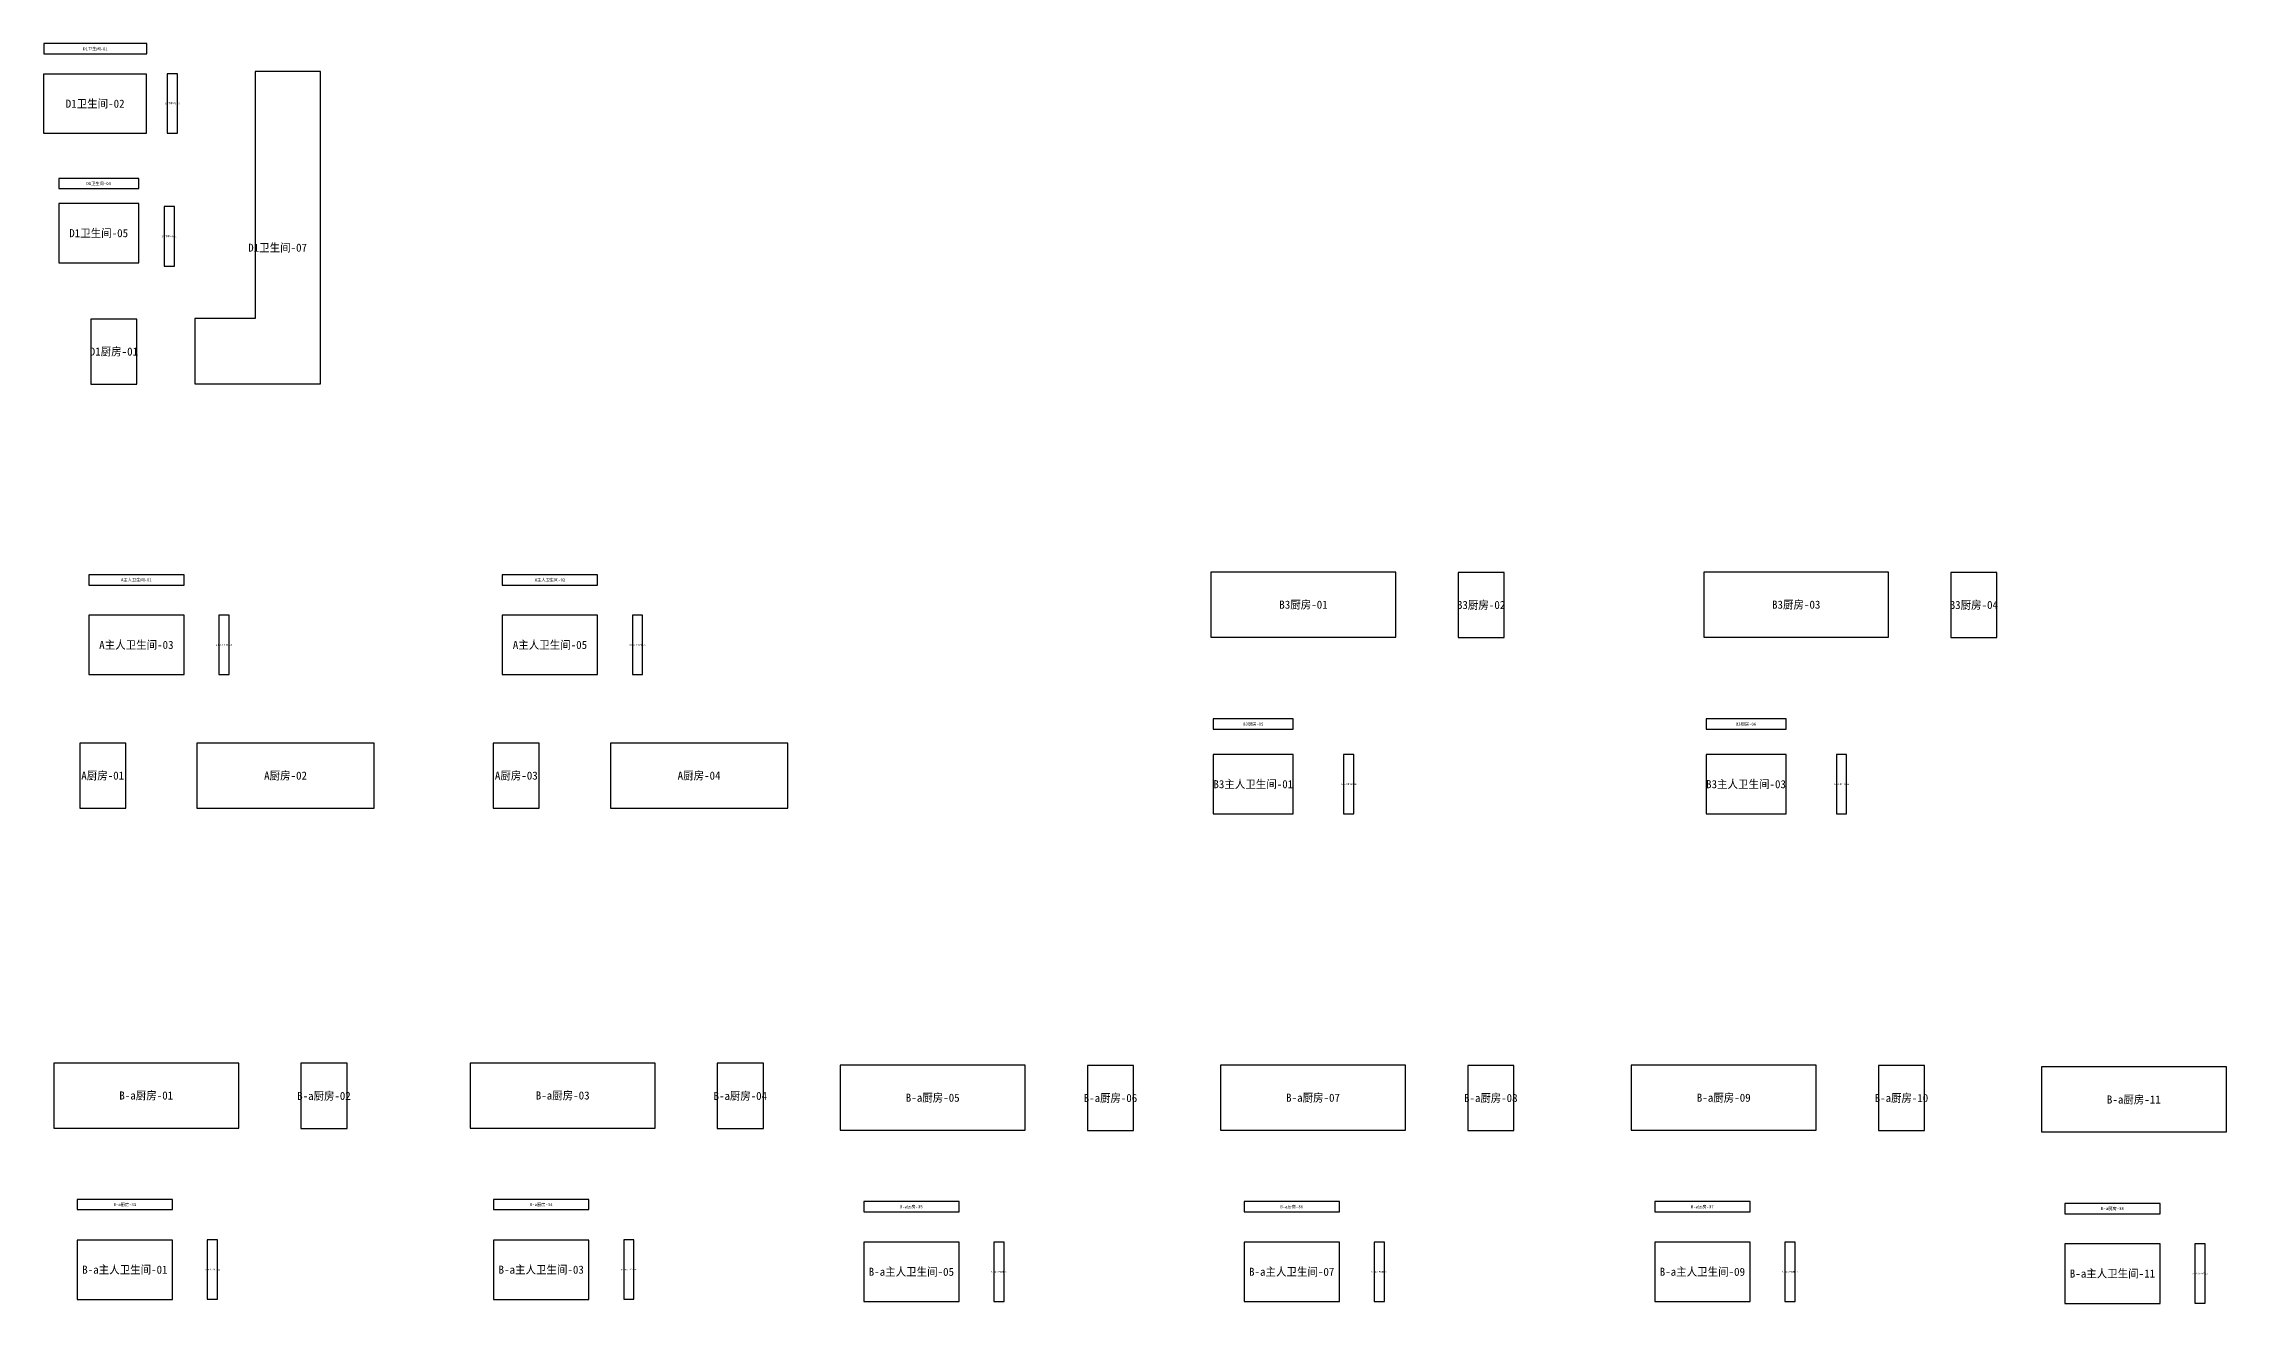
# Model space of a CAD drawing. Header units: inches. Extents: x 44145 to 132907, y -98283 to 21892.
# Drawn here: x 44375 to 66028, y 9401 to 21892 of the extents above; entities that cross this region are included whole.
import ezdxf
from ezdxf.enums import TextEntityAlignment as Align

# ---------------------------------------------------------------- set-up
doc = ezdxf.new("R2010")
doc.units = ezdxf.units.IN
doc.layers.add('NUMBERS', color=7, linetype='Continuous')
doc.layers.add('OUTER', color=7, linetype='Continuous')

msp = doc.modelspace()

# ---------------------------------------------------------------- linework, layer by layer
at = {"layer": 'OUTER'}
for points in [[(44377, 21790), (45400, 21790), (45400, 21892), (44377, 21892), (44377, 21790)], [(44375, 21003), (45397, 21003), (45397, 21591), (44375, 21591), (44375, 21003)], [(45602, 21005), (45704, 21005), (45704, 21594), (45602, 21594), (45602, 21005)], [(47120, 18520), (47120, 21594), (47120, 21616), (46475, 21616), (46475, 21594), (46475, 19165), (45874, 19165), (45874, 18520), (47120, 18520)], [(44525, 20455), (45318, 20455), (45318, 20556), (44525, 20556), (44525, 20455)], [(44525, 19719), (45318, 19719), (45318, 20308), (44525, 20308), (44525, 19719)], [(45572, 19687), (45674, 19687), (45674, 20276), (45572, 20276), (45572, 19687)], [(44843, 18516), (45301, 18516), (45301, 19161), (44843, 19161), (44843, 18516)], [(44822, 16524), (45768, 16524), (45768, 16626), (44822, 16626), (44822, 16524)], [(48925, 16524), (49871, 16524), (49871, 16626), (48925, 16626), (48925, 16524)], [(55955, 16007), (57790, 16007), (57790, 16651), (55955, 16651), (55955, 16007)], [(58407, 16003), (58864, 16003), (58864, 16648), (58407, 16648), (58407, 16003)], [(60843, 16007), (62678, 16007), (62678, 16651), (60843, 16651), (60843, 16007)], [(63295, 16003), (63752, 16003), (63752, 16648), (63295, 16648), (63295, 16003)], [(44822, 15635), (45768, 15635), (45768, 16224), (44822, 16224), (44822, 15635)], [(46113, 15636), (46214, 15636), (46214, 16225), (46113, 16225), (46113, 15636)], [(48925, 15635), (49871, 15635), (49871, 16224), (48925, 16224), (48925, 15635)], [(50215, 15636), (50317, 15636), (50317, 16225), (50215, 16225), (50215, 15636)], [(55978, 15094), (56772, 15094), (56772, 15196), (55978, 15196), (55978, 15094)], [(60866, 15094), (61660, 15094), (61660, 15196), (60866, 15196), (60866, 15094)], [(44733, 14312), (45190, 14312), (45190, 14957), (44733, 14957), (44733, 14312)], [(45895, 14312), (47654, 14312), (47654, 14957), (45895, 14957), (45895, 14312)], [(48835, 14312), (49292, 14312), (49292, 14957), (48835, 14957), (48835, 14312)], [(49998, 14312), (51757, 14312), (51757, 14957), (49998, 14957), (49998, 14312)], [(55978, 14254), (56772, 14254), (56772, 14843), (55978, 14843), (55978, 14254)], [(57271, 14254), (57373, 14254), (57373, 14843), (57271, 14843), (57271, 14254)], [(60866, 14254), (61660, 14254), (61660, 14843), (60866, 14843), (60866, 14254)], [(62159, 14254), (62261, 14254), (62261, 14843), (62159, 14843), (62159, 14254)], [(44476, 11139), (46311, 11139), (46311, 11784), (44476, 11784), (44476, 11139)], [(46927, 11136), (47385, 11136), (47385, 11781), (46927, 11781), (46927, 11136)], [(48606, 11139), (50441, 11139), (50441, 11784), (48606, 11784), (48606, 11139)], [(51058, 11136), (51515, 11136), (51515, 11781), (51058, 11781), (51058, 11136)], [(52278, 11118), (54113, 11118), (54113, 11763), (52278, 11763), (52278, 11118)], [(54729, 11115), (55187, 11115), (55187, 11760), (54729, 11760), (54729, 11115)], [(56050, 11118), (57886, 11118), (57886, 11763), (56050, 11763), (56050, 11118)], [(58502, 11115), (58959, 11115), (58959, 11760), (58502, 11760), (58502, 11115)], [(60124, 11118), (61960, 11118), (61960, 11763), (60124, 11763), (60124, 11118)], [(62576, 11115), (63033, 11115), (63033, 11760), (62576, 11760), (62576, 11115)], [(64193, 11100), (66028, 11100), (66028, 11745), (64193, 11745), (64193, 11100)], [(44708, 10330), (45654, 10330), (45654, 10431), (44708, 10431), (44708, 10330)], [(48838, 10330), (49785, 10330), (49785, 10431), (48838, 10431), (48838, 10330)], [(52510, 10308), (53456, 10308), (53456, 10410), (52510, 10410), (52510, 10308)], [(56283, 10308), (57229, 10308), (57229, 10410), (56283, 10410), (56283, 10308)], [(60357, 10308), (61303, 10308), (61303, 10410), (60357, 10410), (60357, 10308)], [(64425, 10290), (65371, 10290), (65371, 10392), (64425, 10392), (64425, 10290)], [(44708, 9440), (45654, 9440), (45654, 10029), (44708, 10029), (44708, 9440)], [(45998, 9441), (46100, 9441), (46100, 10030), (45998, 10030), (45998, 9441)], [(48838, 9440), (49785, 9440), (49785, 10029), (48838, 10029), (48838, 9440)], [(50129, 9441), (50230, 9441), (50230, 10030), (50129, 10030), (50129, 9441)], [(52510, 9419), (53456, 9419), (53456, 10008), (52510, 10008), (52510, 9419)], [(53800, 9420), (53902, 9420), (53902, 10009), (53800, 10009), (53800, 9420)], [(56283, 9419), (57229, 9419), (57229, 10008), (56283, 10008), (56283, 9419)], [(57573, 9420), (57675, 9420), (57675, 10009), (57573, 10009), (57573, 9420)], [(60357, 9419), (61303, 9419), (61303, 10008), (60357, 10008), (60357, 9419)], [(61647, 9420), (61749, 9420), (61749, 10009), (61647, 10009), (61647, 9420)], [(64425, 9401), (65371, 9401), (65371, 9990), (64425, 9990), (64425, 9401)], [(65715, 9402), (65817, 9402), (65817, 9991), (65715, 9991), (65715, 9402)]]:
    msp.add_lwpolyline(points, dxfattribs=at)

# ---------------------------------------------------------------- texts
at = {"layer": 'NUMBERS'}
for s, height, p in [('D1卫生间-01', 30, (44889, 21841)), ('D1卫生间-02', 80, (44886, 21297)), ('D1卫生间-03', 17.6, (45653, 21299)), ('D1卫生间-04', 30, (44921, 20505)), ('D1卫生间-05', 80, (44921, 20013)), ('D1卫生间-06', 17.6, (45623, 19981)), ('D1卫生间-07', 80, (46696, 19869)), ('D1厨房-01', 80, (45072, 18839)), ('A主人卫生间-01', 30, (45295, 16575)), ('A主人卫生间-02', 30, (49398, 16575)), ('B3厨房-01', 80, (56873, 16329)), ('B3厨房-02', 80, (58635, 16326)), ('B3厨房-03', 80, (61761, 16329)), ('B3厨房-04', 80, (63523, 16326)), ('A主人卫生间-03', 80, (45295, 15930)), ('A主人卫生间-04', 15.7, (46163, 15930)), ('A主人卫生间-05', 80, (49398, 15930)), ('A主人卫生间-06', 15.7, (50266, 15930)), ('B3厨房-05', 30, (56375, 15145)), ('B3厨房-06', 30, (61263, 15145)), ('A厨房-01', 80, (44961, 14634)), ('A厨房-02', 80, (46775, 14634)), ('A厨房-03', 80, (49064, 14634)), ('A厨房-04', 80, (50877, 14634)), ('B3主人卫生间-01', 80, (56375, 14549)), ('B3主人卫生间-02', 14.1, (57322, 14549)), ('B3主人卫生间-03', 80, (61263, 14549)), ('B3主人卫生间-04', 14.1, (62210, 14549)), ('B-a厨房-01', 80, (45393, 11462)), ('B-a厨房-02', 79.4, (47156, 11458)), ('B-a厨房-03', 80, (49524, 11462)), ('B-a厨房-04', 79.4, (51286, 11458)), ('B-a厨房-05', 80, (53195, 11440)), ('B-a厨房-06', 79.4, (54958, 11437)), ('B-a厨房-07', 80, (56968, 11440)), ('B-a厨房-08', 79.4, (58731, 11437)), ('B-a厨房-09', 80, (61042, 11440)), ('B-a厨房-10', 79.4, (62805, 11437)), ('B-a厨房-11', 80, (65110, 11422)), ('B-a厨房-33', 30, (45181, 10380)), ('B-a厨房-34', 30, (49311, 10380)), ('B-a厨房-35', 30, (52983, 10359)), ('B-a厨房-36', 30, (56756, 10359)), ('B-a厨房-37', 30, (60830, 10359)), ('B-a厨房-38', 30, (64898, 10341)), ('B-a主人卫生间-01', 80, (45181, 9735)), ('B-a主人卫生间-03', 80, (49311, 9735)), ('B-a主人卫生间-05', 80, (52983, 9714)), ('B-a主人卫生间-07', 80, (56756, 9714)), ('B-a主人卫生间-09', 80, (60830, 9714)), ('B-a主人卫生间-11', 80, (64898, 9696)), ('B-a主人卫生间-02', 12.83, (46049, 9735)), ('B-a主人卫生间-04', 12.83, (50180, 9735)), ('B-a主人卫生间-06', 12.83, (53851, 9714)), ('B-a主人卫生间-08', 12.83, (57624, 9714)), ('B-a主人卫生间-10', 12.83, (61698, 9714)), ('B-a主人卫生间-12', 12.83, (65766, 9696))]:
    msp.add_text(s, height=height, dxfattribs=at).set_placement(p, align=Align.MIDDLE_CENTER)

doc.saveas('drawing.dxf')
